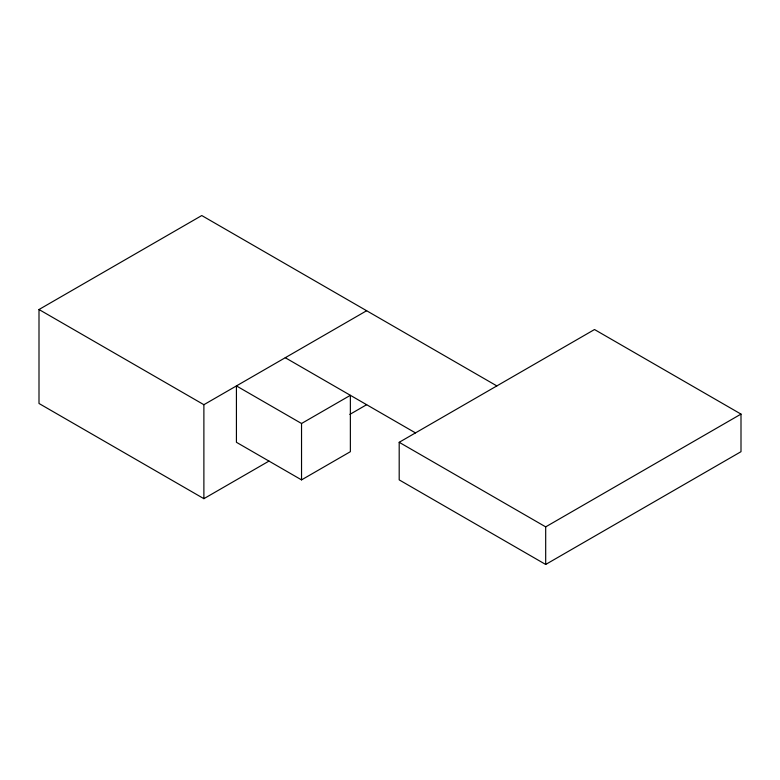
<?xml version="1.0" encoding="UTF-8"?>
<svg xmlns="http://www.w3.org/2000/svg" width="780" height="780" viewBox="0 0 780 780"><rect width="100%" height="100%" fill="white"/><g stroke="black" fill="none" stroke-linecap="round" stroke-linejoin="round"><path stroke-width="1.17" d="M268.983 461.087L203.882 498.673L39 403.484L39 309.514L201.766 215.543L496.85 385.915M39 309.514L203.882 404.703L366.639 310.732M301.538 423.501L350.366 395.314L350.366 451.688L301.538 479.885L236.428 442.299L236.428 385.915L301.538 423.501L301.538 479.885M349.84 414.404L366.639 404.703M399.194 442.299L594.516 329.531L741 414.102L741 451.688L545.688 564.457L399.194 479.885L399.194 442.299L545.688 526.87L741 414.102M285.265 357.718L415.477 432.9M545.688 526.87L545.688 564.457M203.882 404.703L203.882 498.673"/></g></svg>
